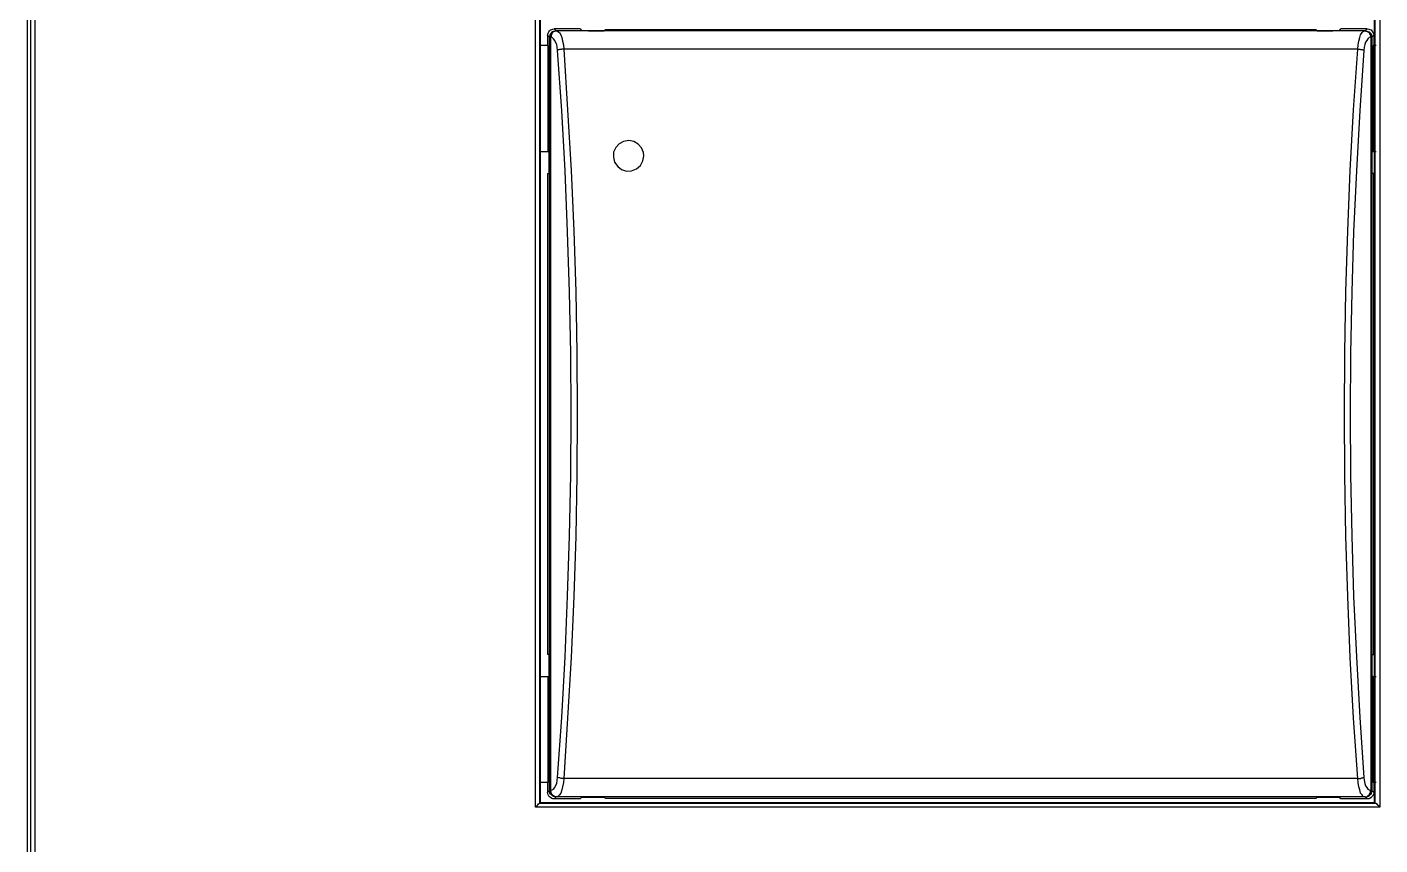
# Model space of a CAD drawing. Header units: centimetres. Extents: x -9.3 to 8.8, y -8.1 to 9.2.
# Drawn here: x -9.27 to -3.08, y -0.63 to 3.11 of the extents above; entities that cross this region are included whole.
import ezdxf

# ---------------------------------------------------------------- set-up
doc = ezdxf.new("R2010")
doc.units = ezdxf.units.CM
doc.header["$MEASUREMENT"] = 0
doc.layers.add('Camada 1', color=7, linetype='Continuous')

msp = doc.modelspace()

# ---------------------------------------------------------------- linework, layer by layer
at = {"layer": 'Camada 1', "color": 250, "lineweight": 25}
for points in [[(-9.27453, 8.93586), (-9.27453, 8.93586), (-9.27453, -2.70228), (-9.27453, -2.70228)], [(-9.25689, -2.70228), (-9.25689, -2.70228), (-9.25689, 8.93586), (-9.25689, 8.93586)], [(-9.23925, 8.93586), (-9.23925, 8.93586), (-9.23925, -2.70228), (-9.23925, -2.70228)], [(-6.94621, -0.45508), (-6.94621, -0.45508), (-6.94621, 6.68867), (-6.94621, 6.68867)], [(-6.92856, 6.67103), (-6.92856, 6.67103), (-6.92856, -0.43744), (-6.92856, -0.43744)], [(-6.92503, 6.6675), (-6.92503, 6.6675), (-6.92503, -0.43392), (-6.92503, -0.43392)], [(-3.10445, -0.43392), (-3.10445, -0.43392), (-3.10445, 6.6675), (-3.10445, 6.6675)], [(-3.10092, -0.43744), (-3.10092, -0.43744), (-3.10092, 6.67103), (-3.10092, 6.67103)], [(-3.07975, 6.68867), (-3.07975, 6.68867), (-3.07975, -0.45508), (-3.07975, -0.45508)], [(-6.86116, 3.10579), (-6.86116, 3.10579), (-6.85234, 3.09697), (-6.85234, 3.09697)], [(-6.74113, 3.10579), (-6.74113, 3.10579), (-6.86116, 3.10579), (-6.86116, 3.10579)], [(-6.74113, 3.10579), (-6.74113, 3.10579), (-6.73407, 3.09697), (-6.73407, 3.09697)], [(-6.63169, 3.09697), (-6.63169, 3.09697), (-6.62637, 3.10226), (-6.62637, 3.10226)], [(-6.62637, 3.10226), (-6.62637, 3.10226), (-3.37309, 3.10226), (-3.37309, 3.10226)], [(-3.37309, 3.10226), (-3.37309, 3.10226), (-3.36779, 3.09697), (-3.36779, 3.09697)], [(-3.26538, 3.09697), (-3.26538, 3.09697), (-3.25833, 3.10579), (-3.25833, 3.10579)], [(-3.13831, 3.10579), (-3.13831, 3.10579), (-3.25833, 3.10579), (-3.25833, 3.10579)], [(-3.14713, 3.09697), (-3.14713, 3.09697), (-3.13831, 3.10579), (-3.13831, 3.10579)], [(-6.88234, 3.06694), (-6.88234, 3.06694), (-6.89117, 3.07576), (-6.89117, 3.07576)], [(-6.89117, 3.07576), (-6.89117, 3.07576), (-6.89117, 3.02987), (-6.89117, 3.02987)], [(-6.87706, 3.06694), (-6.87706, 3.06694), (-6.88234, 3.06694), (-6.88234, 3.06694)], [(-6.88234, -0.37878), (-6.88234, -0.37878), (-6.88234, 3.06694), (-6.88234, 3.06694)], [(-6.87706, 3.06694), (-6.87706, 3.06694), (-6.87706, 3.06694), (-6.87706, 3.06694)], [(-6.87706, 3.06694), (-6.87706, 3.06694), (-6.87706, -0.37878), (-6.87706, -0.37878)], [(-6.85234, 3.09697), (-6.85234, 3.09697), (-6.85058, 3.09697), (-6.85058, 3.09697)], [(-6.85058, 3.09697), (-6.85058, 3.09697), (-6.84881, 3.09697), (-6.84881, 3.09697)], [(-3.1489, 3.09697), (-3.1489, 3.09697), (-6.84881, 3.09697), (-6.84881, 3.09697)], [(-6.70405, 3.09697), (-6.70405, 3.09697), (-6.73407, 3.09697), (-6.73407, 3.09697)], [(-6.70405, 3.09697), (-6.70405, 3.09697), (-6.63169, 3.09697), (-6.63169, 3.09697)], [(-3.36779, 3.09697), (-3.36779, 3.09697), (-3.2954, 3.09697), (-3.2954, 3.09697)], [(-3.26538, 3.09697), (-3.26538, 3.09697), (-3.2954, 3.09697), (-3.2954, 3.09697)], [(-3.1489, 3.09697), (-3.1489, 3.09697), (-3.1489, 3.09697), (-3.1489, 3.09697)], [(-3.1489, 3.09697), (-3.1489, 3.09697), (-3.14713, 3.09697), (-3.14713, 3.09697)], [(-3.12064, 3.06694), (-3.12064, 3.06694), (-3.12244, 3.06694), (-3.12244, 3.06694)], [(-3.12064, -0.37878), (-3.12064, -0.37878), (-3.12064, 3.06694), (-3.12064, 3.06694)], [(-3.11711, 3.06694), (-3.11711, 3.06694), (-3.12064, 3.06694), (-3.12064, 3.06694)], [(-3.10829, 3.07576), (-3.10829, 3.07576), (-3.11711, 3.06694), (-3.11711, 3.06694)], [(-3.11711, 3.06694), (-3.11711, 3.06694), (-3.11711, -0.37878), (-3.11711, -0.37878)], [(-3.10829, 3.07576), (-3.10829, 3.07576), (-3.10829, 3.02987), (-3.10829, 3.02987)], [(-6.88764, 3.02987), (-6.88764, 3.02987), (-6.92149, 3.02987), (-6.92149, 3.02987)], [(-6.88764, 2.54445), (-6.88764, 2.54445), (-6.88764, 3.02987), (-6.88764, 3.02987)], [(-3.18068, 3.01223), (-3.18068, 3.01223), (-6.81702, 3.01223), (-6.81702, 3.01223)], [(-3.11005, 2.54445), (-3.11005, 2.54445), (-3.11005, 3.02987), (-3.11005, 3.02987)], [(-3.09739, 3.02987), (-3.09739, 3.02987), (-3.11005, 3.02987), (-3.11005, 3.02987)], [(-6.92149, 2.54445), (-6.92149, 2.54445), (-6.88764, 2.54445), (-6.88764, 2.54445)], [(-6.88411, 2.54445), (-6.88411, 2.54445), (-6.88764, 2.54445), (-6.88764, 2.54445)], [(-6.88411, 2.44383), (-6.88411, 2.44383), (-6.88411, 2.54445), (-6.88411, 2.54445)], [(-3.11535, 2.54445), (-3.11535, 2.54445), (-3.11005, 2.54445), (-3.11005, 2.54445)], [(-3.11535, 2.44383), (-3.11535, 2.44383), (-3.11535, 2.54445), (-3.11535, 2.54445)], [(-3.11005, 2.54445), (-3.11005, 2.54445), (-3.09739, 2.54445), (-3.09739, 2.54445)], [(-6.89117, 2.44383), (-6.89117, 2.44383), (-6.89117, 0.24257), (-6.89117, 0.24257)], [(-6.89117, 2.44383), (-6.89117, 2.44383), (-6.88411, 2.44383), (-6.88411, 2.44383)], [(-3.10829, 2.44383), (-3.10829, 2.44383), (-3.11535, 2.44383), (-3.11535, 2.44383)], [(-3.10829, 0.24257), (-3.10829, 0.24257), (-3.10829, 2.44383), (-3.10829, 2.44383)], [(-6.88411, 0.24257), (-6.88411, 0.24257), (-6.89117, 0.24257), (-6.89117, 0.24257)], [(-6.88411, 0.14199), (-6.88411, 0.14199), (-6.88411, 0.24257), (-6.88411, 0.24257)], [(-3.11535, 0.24257), (-3.11535, 0.24257), (-3.10829, 0.24257), (-3.10829, 0.24257)], [(-3.11535, 0.14199), (-3.11535, 0.14199), (-3.11535, 0.24257), (-3.11535, 0.24257)], [(-6.92149, 0.14199), (-6.92149, 0.14199), (-6.88764, 0.14199), (-6.88764, 0.14199)], [(-6.88764, -0.34346), (-6.88764, -0.34346), (-6.88764, 0.14199), (-6.88764, 0.14199)], [(-6.88764, 0.14199), (-6.88764, 0.14199), (-6.88411, 0.14199), (-6.88411, 0.14199)], [(-3.11005, 0.14199), (-3.11005, 0.14199), (-3.11535, 0.14199), (-3.11535, 0.14199)], [(-3.11005, -0.34346), (-3.11005, -0.34346), (-3.11005, 0.14199), (-3.11005, 0.14199)], [(-3.11005, 0.14199), (-3.11005, 0.14199), (-3.09739, 0.14199), (-3.09739, 0.14199)], [(-6.88764, -0.34346), (-6.88764, -0.34346), (-6.92149, -0.34346), (-6.92149, -0.34346)], [(-6.89117, -0.34346), (-6.89117, -0.34346), (-6.89117, -0.3876), (-6.89117, -0.3876)], [(-3.18068, -0.32406), (-3.18068, -0.32406), (-6.81702, -0.32406), (-6.81702, -0.32406)], [(-3.09739, -0.34346), (-3.09739, -0.34346), (-3.11005, -0.34346), (-3.11005, -0.34346)], [(-3.10829, -0.34346), (-3.10829, -0.34346), (-3.10829, -0.3876), (-3.10829, -0.3876)], [(-6.89117, -0.3876), (-6.89117, -0.3876), (-6.88234, -0.37878), (-6.88234, -0.37878)], [(-6.88234, -0.37878), (-6.88234, -0.37878), (-6.87706, -0.37878), (-6.87706, -0.37878)], [(-6.87706, -0.37878), (-6.87706, -0.37878), (-6.87706, -0.37878), (-6.87706, -0.37878)], [(-6.85234, -0.40876), (-6.85234, -0.40876), (-6.86116, -0.41758), (-6.86116, -0.41758)], [(-6.74113, -0.41758), (-6.74113, -0.41758), (-6.86116, -0.41758), (-6.86116, -0.41758)], [(-6.85058, -0.40876), (-6.85058, -0.40876), (-6.85234, -0.40876), (-6.85234, -0.40876)], [(-6.84881, -0.40876), (-6.84881, -0.40876), (-6.85058, -0.40876), (-6.85058, -0.40876)], [(-3.1489, -0.40876), (-3.1489, -0.40876), (-6.84881, -0.40876), (-6.84881, -0.40876)], [(-6.73407, -0.41053), (-6.73407, -0.41053), (-6.74113, -0.41758), (-6.74113, -0.41758)], [(-6.73407, -0.41053), (-6.73407, -0.41053), (-6.70405, -0.41053), (-6.70405, -0.41053)], [(-6.70405, -0.41053), (-6.70405, -0.41053), (-6.63169, -0.41053), (-6.63169, -0.41053)], [(-6.63169, -0.41053), (-6.63169, -0.41053), (-6.62637, -0.41585), (-6.62637, -0.41585)], [(-3.37309, -0.41585), (-3.37309, -0.41585), (-6.62637, -0.41585), (-6.62637, -0.41585)], [(-3.37309, -0.41585), (-3.37309, -0.41585), (-3.36779, -0.41053), (-3.36779, -0.41053)], [(-3.36779, -0.41053), (-3.36779, -0.41053), (-3.2954, -0.41053), (-3.2954, -0.41053)], [(-3.2954, -0.41053), (-3.2954, -0.41053), (-3.26538, -0.41053), (-3.26538, -0.41053)], [(-3.25833, -0.41758), (-3.25833, -0.41758), (-3.26538, -0.41053), (-3.26538, -0.41053)], [(-3.13831, -0.41758), (-3.13831, -0.41758), (-3.25833, -0.41758), (-3.25833, -0.41758)], [(-3.1489, -0.40876), (-3.1489, -0.40876), (-3.1489, -0.40876), (-3.1489, -0.40876)], [(-3.14713, -0.40876), (-3.14713, -0.40876), (-3.1489, -0.40876), (-3.1489, -0.40876)], [(-3.13831, -0.41758), (-3.13831, -0.41758), (-3.14713, -0.40876), (-3.14713, -0.40876)], [(-3.12244, -0.37878), (-3.12244, -0.37878), (-3.12064, -0.37878), (-3.12064, -0.37878)], [(-3.12064, -0.37878), (-3.12064, -0.37878), (-3.11711, -0.37878), (-3.11711, -0.37878)], [(-3.11711, -0.37878), (-3.11711, -0.37878), (-3.10829, -0.3876), (-3.10829, -0.3876)], [(-3.07975, -0.45508), (-3.07975, -0.45508), (-6.94621, -0.45508), (-6.94621, -0.45508)], [(-6.92503, -0.43392), (-6.92503, -0.43392), (-6.92856, -0.43744), (-6.92856, -0.43744)], [(-6.92856, -0.43744), (-6.92856, -0.43744), (-3.10092, -0.43744), (-3.10092, -0.43744)], [(-6.92503, -0.43392), (-6.92503, -0.43392), (-3.10445, -0.43392), (-3.10445, -0.43392)], [(-3.10445, -0.43392), (-3.10445, -0.43392), (-3.10092, -0.43744), (-3.10092, -0.43744)]]:
    msp.add_open_spline(points, degree=3, dxfattribs=at)
for points, knots in [([(-6.89117, 3.07576), (-6.89117, 3.07576), (-6.88941, 3.08106), (-6.88941, 3.08106), (-6.88941, 3.08106), (-6.88764, 3.08638), (-6.88764, 3.08638), (-6.88764, 3.08638), (-6.88588, 3.09167), (-6.88588, 3.09167), (-6.88588, 3.09167), (-6.88234, 3.09697), (-6.88234, 3.09697), (-6.88234, 3.09697), (-6.87706, 3.10049), (-6.87706, 3.10049), (-6.87706, 3.10049), (-6.87175, 3.10226), (-6.87175, 3.10226), (-6.87175, 3.10226), (-6.86645, 3.10402), (-6.86645, 3.10402), (-6.86645, 3.10402), (-6.86116, 3.10579), (-6.86116, 3.10579)], [0, 0, 0, 0, 0.125, 0.125, 0.125, 0.25, 0.25, 0.25, 0.375, 0.375, 0.375, 0.5, 0.5, 0.5, 0.625, 0.625, 0.625, 0.75, 0.75, 0.75, 0.875, 0.875, 0.875, 1, 1, 1, 1]), ([(-3.13831, 3.10579), (-3.13831, 3.10579), (-3.13126, 3.10402), (-3.13126, 3.10402), (-3.13126, 3.10402), (-3.12593, 3.10226), (-3.12593, 3.10226), (-3.12593, 3.10226), (-3.12064, 3.10049), (-3.12064, 3.10049), (-3.12064, 3.10049), (-3.11711, 3.09697), (-3.11711, 3.09697), (-3.11711, 3.09697), (-3.11358, 3.09167), (-3.11358, 3.09167), (-3.11358, 3.09167), (-3.11005, 3.08638), (-3.11005, 3.08638), (-3.11005, 3.08638), (-3.10829, 3.08106), (-3.10829, 3.08106), (-3.10829, 3.08106), (-3.10829, 3.07576), (-3.10829, 3.07576)], [0, 0, 0, 0, 0.125, 0.125, 0.125, 0.25, 0.25, 0.25, 0.375, 0.375, 0.375, 0.5, 0.5, 0.5, 0.625, 0.625, 0.625, 0.75, 0.75, 0.75, 0.875, 0.875, 0.875, 1, 1, 1, 1]), ([(-6.85234, 3.09697), (-6.85234, 3.09697), (-6.85763, 3.0952), (-6.85763, 3.0952), (-6.85763, 3.0952), (-6.8647, 3.09344), (-6.8647, 3.09344), (-6.8647, 3.09344), (-6.86822, 3.09167), (-6.86822, 3.09167), (-6.86822, 3.09167), (-6.87352, 3.08815), (-6.87352, 3.08815), (-6.87352, 3.08815), (-6.87706, 3.08286), (-6.87706, 3.08286), (-6.87706, 3.08286), (-6.88057, 3.07753), (-6.88057, 3.07753), (-6.88057, 3.07753), (-6.88234, 3.07224), (-6.88234, 3.07224), (-6.88234, 3.07224), (-6.88234, 3.06694), (-6.88234, 3.06694)], [0, 0, 0, 0, 0.125, 0.125, 0.125, 0.25, 0.25, 0.25, 0.375, 0.375, 0.375, 0.5, 0.5, 0.5, 0.625, 0.625, 0.625, 0.75, 0.75, 0.75, 0.875, 0.875, 0.875, 1, 1, 1, 1]), ([(-6.84881, 3.09697), (-6.84881, 3.09697), (-6.8541, 3.0952), (-6.8541, 3.0952), (-6.8541, 3.0952), (-6.85939, 3.09344), (-6.85939, 3.09344), (-6.85939, 3.09344), (-6.8647, 3.09167), (-6.8647, 3.09167), (-6.8647, 3.09167), (-6.86822, 3.08815), (-6.86822, 3.08815), (-6.86822, 3.08815), (-6.87175, 3.08286), (-6.87175, 3.08286), (-6.87175, 3.08286), (-6.87528, 3.07753), (-6.87528, 3.07753), (-6.87528, 3.07753), (-6.87528, 3.07224), (-6.87528, 3.07224), (-6.87528, 3.07224), (-6.87706, 3.06694), (-6.87706, 3.06694)], [0, 0, 0, 0, 0.125, 0.125, 0.125, 0.25, 0.25, 0.25, 0.375, 0.375, 0.375, 0.5, 0.5, 0.5, 0.625, 0.625, 0.625, 0.75, 0.75, 0.75, 0.875, 0.875, 0.875, 1, 1, 1, 1]), ([(-6.85058, 3.09697), (-6.85058, 3.09697), (-6.85587, 3.0952), (-6.85587, 3.0952), (-6.85587, 3.0952), (-6.86116, 3.09344), (-6.86116, 3.09344), (-6.86116, 3.09344), (-6.86645, 3.09167), (-6.86645, 3.09167), (-6.86645, 3.09167), (-6.86998, 3.08815), (-6.86998, 3.08815), (-6.86998, 3.08815), (-6.87352, 3.08286), (-6.87352, 3.08286), (-6.87352, 3.08286), (-6.87528, 3.07753), (-6.87528, 3.07753), (-6.87528, 3.07753), (-6.87706, 3.07224), (-6.87706, 3.07224), (-6.87706, 3.07224), (-6.87706, 3.06694), (-6.87706, 3.06694)], [0, 0, 0, 0, 0.125, 0.125, 0.125, 0.25, 0.25, 0.25, 0.375, 0.375, 0.375, 0.5, 0.5, 0.5, 0.625, 0.625, 0.625, 0.75, 0.75, 0.75, 0.875, 0.875, 0.875, 1, 1, 1, 1]), ([(-6.84527, 3.00694), (-6.84527, 3.00694), (-6.84705, 3.02105), (-6.84705, 3.02105), (-6.84705, 3.02105), (-6.84881, 3.0334), (-6.84881, 3.0334), (-6.84881, 3.0334), (-6.8541, 3.04401), (-6.8541, 3.04401), (-6.8541, 3.04401), (-6.85763, 3.05283), (-6.85763, 3.05283), (-6.85763, 3.05283), (-6.8647, 3.05989), (-6.8647, 3.05989), (-6.8647, 3.05989), (-6.86998, 3.06518), (-6.86998, 3.06518), (-6.86998, 3.06518), (-6.87706, 3.06694), (-6.87706, 3.06694)], [0, 0, 0, 0, 0.1428571, 0.1428571, 0.1428571, 0.2857143, 0.2857143, 0.2857143, 0.4285714, 0.4285714, 0.4285714, 0.5714286, 0.5714286, 0.5714286, 0.7142857, 0.7142857, 0.7142857, 0.8571429, 0.8571429, 0.8571429, 1, 1, 1, 1]), ([(-6.84881, 3.09697), (-6.84881, 3.09697), (-6.84351, 3.09344), (-6.84351, 3.09344), (-6.84351, 3.09344), (-6.83645, 3.08815), (-6.83645, 3.08815), (-6.83645, 3.08815), (-6.83116, 3.07753), (-6.83116, 3.07753), (-6.83116, 3.07753), (-6.82585, 3.06518), (-6.82585, 3.06518), (-6.82585, 3.06518), (-6.82232, 3.04931), (-6.82232, 3.04931), (-6.82232, 3.04931), (-6.8188, 3.03163), (-6.8188, 3.03163), (-6.8188, 3.03163), (-6.81702, 3.01223), (-6.81702, 3.01223)], [0, 0, 0, 0, 0.1428571, 0.1428571, 0.1428571, 0.2857143, 0.2857143, 0.2857143, 0.4285714, 0.4285714, 0.4285714, 0.5714286, 0.5714286, 0.5714286, 0.7142857, 0.7142857, 0.7142857, 0.8571429, 0.8571429, 0.8571429, 1, 1, 1, 1]), ([(-3.18068, 3.01223), (-3.18068, 3.01223), (-3.17892, 3.03163), (-3.17892, 3.03163), (-3.17892, 3.03163), (-3.17715, 3.04931), (-3.17715, 3.04931), (-3.17715, 3.04931), (-3.17186, 3.06518), (-3.17186, 3.06518), (-3.17186, 3.06518), (-3.16833, 3.07753), (-3.16833, 3.07753), (-3.16833, 3.07753), (-3.16124, 3.08815), (-3.16124, 3.08815), (-3.16124, 3.08815), (-3.15595, 3.09344), (-3.15595, 3.09344), (-3.15595, 3.09344), (-3.1489, 3.09697), (-3.1489, 3.09697)], [0, 0, 0, 0, 0.1428571, 0.1428571, 0.1428571, 0.2857143, 0.2857143, 0.2857143, 0.4285714, 0.4285714, 0.4285714, 0.5714286, 0.5714286, 0.5714286, 0.7142857, 0.7142857, 0.7142857, 0.8571429, 0.8571429, 0.8571429, 1, 1, 1, 1]), ([(-3.12244, 3.06694), (-3.12244, 3.06694), (-3.12949, 3.06518), (-3.12949, 3.06518), (-3.12949, 3.06518), (-3.13478, 3.05989), (-3.13478, 3.05989), (-3.13478, 3.05989), (-3.14008, 3.05283), (-3.14008, 3.05283), (-3.14008, 3.05283), (-3.14537, 3.04401), (-3.14537, 3.04401), (-3.14537, 3.04401), (-3.1489, 3.0334), (-3.1489, 3.0334), (-3.1489, 3.0334), (-3.15242, 3.02105), (-3.15242, 3.02105), (-3.15242, 3.02105), (-3.15419, 3.00694), (-3.15419, 3.00694)], [0, 0, 0, 0, 0.1428571, 0.1428571, 0.1428571, 0.2857143, 0.2857143, 0.2857143, 0.4285714, 0.4285714, 0.4285714, 0.5714286, 0.5714286, 0.5714286, 0.7142857, 0.7142857, 0.7142857, 0.8571429, 0.8571429, 0.8571429, 1, 1, 1, 1]), ([(-3.1489, 3.09697), (-3.1489, 3.09697), (-3.1436, 3.0952), (-3.1436, 3.0952), (-3.1436, 3.0952), (-3.13831, 3.09344), (-3.13831, 3.09344), (-3.13831, 3.09344), (-3.13478, 3.09167), (-3.13478, 3.09167), (-3.13478, 3.09167), (-3.12949, 3.08815), (-3.12949, 3.08815), (-3.12949, 3.08815), (-3.12769, 3.08286), (-3.12769, 3.08286), (-3.12769, 3.08286), (-3.12417, 3.07753), (-3.12417, 3.07753), (-3.12417, 3.07753), (-3.12244, 3.07224), (-3.12244, 3.07224), (-3.12244, 3.07224), (-3.12244, 3.06694), (-3.12244, 3.06694)], [0, 0, 0, 0, 0.125, 0.125, 0.125, 0.25, 0.25, 0.25, 0.375, 0.375, 0.375, 0.5, 0.5, 0.5, 0.625, 0.625, 0.625, 0.75, 0.75, 0.75, 0.875, 0.875, 0.875, 1, 1, 1, 1]), ([(-3.1489, 3.09697), (-3.1489, 3.09697), (-3.1436, 3.0952), (-3.1436, 3.0952), (-3.1436, 3.0952), (-3.13831, 3.09344), (-3.13831, 3.09344), (-3.13831, 3.09344), (-3.13299, 3.09167), (-3.13299, 3.09167), (-3.13299, 3.09167), (-3.12949, 3.08815), (-3.12949, 3.08815), (-3.12949, 3.08815), (-3.12593, 3.08286), (-3.12593, 3.08286), (-3.12593, 3.08286), (-3.12244, 3.07753), (-3.12244, 3.07753), (-3.12244, 3.07753), (-3.12244, 3.07224), (-3.12244, 3.07224), (-3.12244, 3.07224), (-3.12064, 3.06694), (-3.12064, 3.06694)], [0, 0, 0, 0, 0.125, 0.125, 0.125, 0.25, 0.25, 0.25, 0.375, 0.375, 0.375, 0.5, 0.5, 0.5, 0.625, 0.625, 0.625, 0.75, 0.75, 0.75, 0.875, 0.875, 0.875, 1, 1, 1, 1]), ([(-3.14713, 3.09697), (-3.14713, 3.09697), (-3.14008, 3.0952), (-3.14008, 3.0952), (-3.14008, 3.0952), (-3.13478, 3.09344), (-3.13478, 3.09344), (-3.13478, 3.09344), (-3.12949, 3.09167), (-3.12949, 3.09167), (-3.12949, 3.09167), (-3.12593, 3.08815), (-3.12593, 3.08815), (-3.12593, 3.08815), (-3.12064, 3.08286), (-3.12064, 3.08286), (-3.12064, 3.08286), (-3.11887, 3.07753), (-3.11887, 3.07753), (-3.11887, 3.07753), (-3.11711, 3.07224), (-3.11711, 3.07224), (-3.11711, 3.07224), (-3.11711, 3.06694), (-3.11711, 3.06694)], [0, 0, 0, 0, 0.125, 0.125, 0.125, 0.25, 0.25, 0.25, 0.375, 0.375, 0.375, 0.5, 0.5, 0.5, 0.625, 0.625, 0.625, 0.75, 0.75, 0.75, 0.875, 0.875, 0.875, 1, 1, 1, 1]), ([(-6.81702, 3.01223), (-6.81702, 3.01223), (-6.82585, 3.01223), (-6.82585, 3.01223), (-6.82585, 3.01223), (-6.82938, 3.01047), (-6.82938, 3.01047), (-6.82938, 3.01047), (-6.83645, 3.01047), (-6.83645, 3.01047), (-6.83645, 3.01047), (-6.83998, 3.0087), (-6.83998, 3.0087), (-6.83998, 3.0087), (-6.84351, 3.0087), (-6.84351, 3.0087), (-6.84351, 3.0087), (-6.84527, 3.00694), (-6.84527, 3.00694)], [0, 0, 0, 0, 0.1666667, 0.1666667, 0.1666667, 0.3333333, 0.3333333, 0.3333333, 0.5, 0.5, 0.5, 0.6666667, 0.6666667, 0.6666667, 0.8333333, 0.8333333, 0.8333333, 1, 1, 1, 1]), ([(-6.84527, -0.32053), (-6.84527, -0.32053), (-6.82585, -0.04515), (-6.82585, -0.04515), (-6.82585, -0.04515), (-6.80996, 0.23199), (-6.80996, 0.23199), (-6.80996, 0.23199), (-6.79937, 0.50913), (-6.79937, 0.50913), (-6.79937, 0.50913), (-6.79055, 0.78627), (-6.79055, 0.78627), (-6.79055, 0.78627), (-6.78526, 1.06518), (-6.78526, 1.06518), (-6.78526, 1.06518), (-6.78349, 1.34408), (-6.78349, 1.34408), (-6.78349, 1.34408), (-6.78526, 1.62123), (-6.78526, 1.62123), (-6.78526, 1.62123), (-6.79055, 1.90013), (-6.79055, 1.90013), (-6.79055, 1.90013), (-6.79937, 2.17727), (-6.79937, 2.17727), (-6.79937, 2.17727), (-6.80996, 2.45618), (-6.80996, 2.45618), (-6.80996, 2.45618), (-6.82585, 2.73156), (-6.82585, 2.73156), (-6.82585, 2.73156), (-6.84527, 3.00694), (-6.84527, 3.00694)], [0, 0, 0, 0, 0.0833333, 0.0833333, 0.0833333, 0.1666667, 0.1666667, 0.1666667, 0.25, 0.25, 0.25, 0.3333333, 0.3333333, 0.3333333, 0.4166667, 0.4166667, 0.4166667, 0.5, 0.5, 0.5, 0.5833333, 0.5833333, 0.5833333, 0.6666667, 0.6666667, 0.6666667, 0.75, 0.75, 0.75, 0.8333333, 0.8333333, 0.8333333, 0.9166667, 0.9166667, 0.9166667, 1, 1, 1, 1]), ([(-6.81702, 3.01223), (-6.81702, 3.01223), (-6.79937, 2.73509), (-6.79937, 2.73509), (-6.79937, 2.73509), (-6.78349, 2.45794), (-6.78349, 2.45794), (-6.78349, 2.45794), (-6.77111, 2.1808), (-6.77111, 2.1808), (-6.77111, 2.1808), (-6.76229, 1.9019), (-6.76229, 1.9019), (-6.76229, 1.9019), (-6.757, 1.62299), (-6.757, 1.62299), (-6.757, 1.62299), (-6.75524, 1.34408), (-6.75524, 1.34408), (-6.75524, 1.34408), (-6.757, 1.06518), (-6.757, 1.06518), (-6.757, 1.06518), (-6.76229, 0.78451), (-6.76229, 0.78451), (-6.76229, 0.78451), (-6.77111, 0.50737), (-6.77111, 0.50737), (-6.77111, 0.50737), (-6.78349, 0.22846), (-6.78349, 0.22846), (-6.78349, 0.22846), (-6.79937, -0.04868), (-6.79937, -0.04868), (-6.79937, -0.04868), (-6.81702, -0.32406), (-6.81702, -0.32406)], [0, 0, 0, 0, 0.0833333, 0.0833333, 0.0833333, 0.1666667, 0.1666667, 0.1666667, 0.25, 0.25, 0.25, 0.3333333, 0.3333333, 0.3333333, 0.4166667, 0.4166667, 0.4166667, 0.5, 0.5, 0.5, 0.5833333, 0.5833333, 0.5833333, 0.6666667, 0.6666667, 0.6666667, 0.75, 0.75, 0.75, 0.8333333, 0.8333333, 0.8333333, 0.9166667, 0.9166667, 0.9166667, 1, 1, 1, 1]), ([(-3.18068, -0.32406), (-3.18068, -0.32406), (-3.20008, -0.04868), (-3.20008, -0.04868), (-3.20008, -0.04868), (-3.21596, 0.22846), (-3.21596, 0.22846), (-3.21596, 0.22846), (-3.22658, 0.50737), (-3.22658, 0.50737), (-3.22658, 0.50737), (-3.2354, 0.78451), (-3.2354, 0.78451), (-3.2354, 0.78451), (-3.24069, 1.06518), (-3.24069, 1.06518), (-3.24069, 1.06518), (-3.24245, 1.34408), (-3.24245, 1.34408), (-3.24245, 1.34408), (-3.24069, 1.62299), (-3.24069, 1.62299), (-3.24069, 1.62299), (-3.2354, 1.9019), (-3.2354, 1.9019), (-3.2354, 1.9019), (-3.22658, 2.1808), (-3.22658, 2.1808), (-3.22658, 2.1808), (-3.21596, 2.45794), (-3.21596, 2.45794), (-3.21596, 2.45794), (-3.20008, 2.73509), (-3.20008, 2.73509), (-3.20008, 2.73509), (-3.18068, 3.01223), (-3.18068, 3.01223)], [0, 0, 0, 0, 0.0833333, 0.0833333, 0.0833333, 0.1666667, 0.1666667, 0.1666667, 0.25, 0.25, 0.25, 0.3333333, 0.3333333, 0.3333333, 0.4166667, 0.4166667, 0.4166667, 0.5, 0.5, 0.5, 0.5833333, 0.5833333, 0.5833333, 0.6666667, 0.6666667, 0.6666667, 0.75, 0.75, 0.75, 0.8333333, 0.8333333, 0.8333333, 0.9166667, 0.9166667, 0.9166667, 1, 1, 1, 1]), ([(-3.15419, 3.00694), (-3.15419, 3.00694), (-3.17186, 2.73156), (-3.17186, 2.73156), (-3.17186, 2.73156), (-3.18774, 2.45618), (-3.18774, 2.45618), (-3.18774, 2.45618), (-3.20008, 2.17727), (-3.20008, 2.17727), (-3.20008, 2.17727), (-3.2089, 1.90013), (-3.2089, 1.90013), (-3.2089, 1.90013), (-3.21423, 1.62123), (-3.21423, 1.62123), (-3.21423, 1.62123), (-3.21596, 1.34408), (-3.21596, 1.34408), (-3.21596, 1.34408), (-3.21423, 1.06518), (-3.21423, 1.06518), (-3.21423, 1.06518), (-3.2089, 0.78627), (-3.2089, 0.78627), (-3.2089, 0.78627), (-3.20008, 0.50913), (-3.20008, 0.50913), (-3.20008, 0.50913), (-3.18774, 0.23199), (-3.18774, 0.23199), (-3.18774, 0.23199), (-3.17186, -0.04515), (-3.17186, -0.04515), (-3.17186, -0.04515), (-3.15419, -0.32053), (-3.15419, -0.32053)], [0, 0, 0, 0, 0.0833333, 0.0833333, 0.0833333, 0.1666667, 0.1666667, 0.1666667, 0.25, 0.25, 0.25, 0.3333333, 0.3333333, 0.3333333, 0.4166667, 0.4166667, 0.4166667, 0.5, 0.5, 0.5, 0.5833333, 0.5833333, 0.5833333, 0.6666667, 0.6666667, 0.6666667, 0.75, 0.75, 0.75, 0.8333333, 0.8333333, 0.8333333, 0.9166667, 0.9166667, 0.9166667, 1, 1, 1, 1]), ([(-3.18068, 3.01223), (-3.18068, 3.01223), (-3.17186, 3.01223), (-3.17186, 3.01223), (-3.17186, 3.01223), (-3.16833, 3.01047), (-3.16833, 3.01047), (-3.16833, 3.01047), (-3.16124, 3.01047), (-3.16124, 3.01047), (-3.16124, 3.01047), (-3.15771, 3.0087), (-3.15771, 3.0087), (-3.15771, 3.0087), (-3.15595, 3.0087), (-3.15595, 3.0087), (-3.15595, 3.0087), (-3.15419, 3.00694), (-3.15419, 3.00694)], [0, 0, 0, 0, 0.1666667, 0.1666667, 0.1666667, 0.3333333, 0.3333333, 0.3333333, 0.5, 0.5, 0.5, 0.6666667, 0.6666667, 0.6666667, 0.8333333, 0.8333333, 0.8333333, 1, 1, 1, 1]), ([(-6.44987, 2.52501), (-6.44987, 2.52501), (-6.45516, 2.50208), (-6.45516, 2.50208), (-6.45516, 2.50208), (-6.46575, 2.48091), (-6.46575, 2.48091), (-6.46575, 2.48091), (-6.48342, 2.465), (-6.48342, 2.465), (-6.48342, 2.465), (-6.50635, 2.45618), (-6.50635, 2.45618), (-6.50635, 2.45618), (-6.52928, 2.45442), (-6.52928, 2.45442), (-6.52928, 2.45442), (-6.55225, 2.46147), (-6.55225, 2.46147), (-6.55225, 2.46147), (-6.56992, 2.47558), (-6.56992, 2.47558), (-6.56992, 2.47558), (-6.58403, 2.49502), (-6.58403, 2.49502), (-6.58403, 2.49502), (-6.58933, 2.51795), (-6.58933, 2.51795), (-6.58933, 2.51795), (-6.58933, 2.54092), (-6.58933, 2.54092), (-6.58933, 2.54092), (-6.57874, 2.56208), (-6.57874, 2.56208), (-6.57874, 2.56208), (-6.56283, 2.57976), (-6.56283, 2.57976), (-6.56283, 2.57976), (-6.54343, 2.59034), (-6.54343, 2.59034), (-6.54343, 2.59034), (-6.5187, 2.59387), (-6.5187, 2.59387), (-6.5187, 2.59387), (-6.49577, 2.59034), (-6.49577, 2.59034), (-6.49577, 2.59034), (-6.47633, 2.57799), (-6.47633, 2.57799), (-6.47633, 2.57799), (-6.46046, 2.56032), (-6.46046, 2.56032), (-6.46046, 2.56032), (-6.4516, 2.53915), (-6.4516, 2.53915), (-6.4516, 2.53915), (-6.44987, 2.52501), (-6.44987, 2.52501)], [0, 0, 0, 0, 0.0526316, 0.0526316, 0.0526316, 0.1052632, 0.1052632, 0.1052632, 0.1578947, 0.1578947, 0.1578947, 0.2105263, 0.2105263, 0.2105263, 0.2631579, 0.2631579, 0.2631579, 0.3157895, 0.3157895, 0.3157895, 0.3684211, 0.3684211, 0.3684211, 0.4210526, 0.4210526, 0.4210526, 0.4736842, 0.4736842, 0.4736842, 0.5263158, 0.5263158, 0.5263158, 0.5789474, 0.5789474, 0.5789474, 0.6315789, 0.6315789, 0.6315789, 0.6842105, 0.6842105, 0.6842105, 0.7368421, 0.7368421, 0.7368421, 0.7894737, 0.7894737, 0.7894737, 0.8421053, 0.8421053, 0.8421053, 0.8947368, 0.8947368, 0.8947368, 0.9473684, 0.9473684, 0.9473684, 1, 1, 1, 1]), ([(-6.44987, 2.52501), (-6.44987, 2.52501), (-6.45516, 2.50208), (-6.45516, 2.50208), (-6.45516, 2.50208), (-6.46575, 2.48091), (-6.46575, 2.48091), (-6.46575, 2.48091), (-6.48342, 2.465), (-6.48342, 2.465), (-6.48342, 2.465), (-6.50635, 2.45618), (-6.50635, 2.45618), (-6.50635, 2.45618), (-6.52928, 2.45442), (-6.52928, 2.45442), (-6.52928, 2.45442), (-6.55225, 2.46147), (-6.55225, 2.46147), (-6.55225, 2.46147), (-6.56992, 2.47558), (-6.56992, 2.47558), (-6.56992, 2.47558), (-6.58403, 2.49502), (-6.58403, 2.49502), (-6.58403, 2.49502), (-6.58933, 2.51795), (-6.58933, 2.51795), (-6.58933, 2.51795), (-6.58933, 2.54092), (-6.58933, 2.54092), (-6.58933, 2.54092), (-6.57874, 2.56208), (-6.57874, 2.56208), (-6.57874, 2.56208), (-6.56283, 2.57976), (-6.56283, 2.57976), (-6.56283, 2.57976), (-6.54343, 2.59034), (-6.54343, 2.59034), (-6.54343, 2.59034), (-6.5187, 2.59387), (-6.5187, 2.59387), (-6.5187, 2.59387), (-6.49577, 2.59034), (-6.49577, 2.59034), (-6.49577, 2.59034), (-6.47633, 2.57799), (-6.47633, 2.57799), (-6.47633, 2.57799), (-6.46046, 2.56032), (-6.46046, 2.56032), (-6.46046, 2.56032), (-6.4516, 2.53915), (-6.4516, 2.53915), (-6.4516, 2.53915), (-6.44987, 2.52501), (-6.44987, 2.52501)], [0, 0, 0, 0, 0.0526316, 0.0526316, 0.0526316, 0.1052632, 0.1052632, 0.1052632, 0.1578947, 0.1578947, 0.1578947, 0.2105263, 0.2105263, 0.2105263, 0.2631579, 0.2631579, 0.2631579, 0.3157895, 0.3157895, 0.3157895, 0.3684211, 0.3684211, 0.3684211, 0.4210526, 0.4210526, 0.4210526, 0.4736842, 0.4736842, 0.4736842, 0.5263158, 0.5263158, 0.5263158, 0.5789474, 0.5789474, 0.5789474, 0.6315789, 0.6315789, 0.6315789, 0.6842105, 0.6842105, 0.6842105, 0.7368421, 0.7368421, 0.7368421, 0.7894737, 0.7894737, 0.7894737, 0.8421053, 0.8421053, 0.8421053, 0.8947368, 0.8947368, 0.8947368, 0.9473684, 0.9473684, 0.9473684, 1, 1, 1, 1]), ([(-6.87706, -0.37878), (-6.87706, -0.37878), (-6.86998, -0.37701), (-6.86998, -0.37701), (-6.86998, -0.37701), (-6.8647, -0.37349), (-6.8647, -0.37349), (-6.8647, -0.37349), (-6.85763, -0.36643), (-6.85763, -0.36643), (-6.85763, -0.36643), (-6.8541, -0.35757), (-6.8541, -0.35757), (-6.8541, -0.35757), (-6.84881, -0.34699), (-6.84881, -0.34699), (-6.84881, -0.34699), (-6.84705, -0.33288), (-6.84705, -0.33288), (-6.84705, -0.33288), (-6.84527, -0.32053), (-6.84527, -0.32053)], [0, 0, 0, 0, 0.1428571, 0.1428571, 0.1428571, 0.2857143, 0.2857143, 0.2857143, 0.4285714, 0.4285714, 0.4285714, 0.5714286, 0.5714286, 0.5714286, 0.7142857, 0.7142857, 0.7142857, 0.8571429, 0.8571429, 0.8571429, 1, 1, 1, 1]), ([(-6.81702, -0.32406), (-6.81702, -0.32406), (-6.8188, -0.34346), (-6.8188, -0.34346), (-6.8188, -0.34346), (-6.82232, -0.3629), (-6.82232, -0.3629), (-6.82232, -0.3629), (-6.82585, -0.37701), (-6.82585, -0.37701), (-6.82585, -0.37701), (-6.83116, -0.39112), (-6.83116, -0.39112), (-6.83116, -0.39112), (-6.83645, -0.39994), (-6.83645, -0.39994), (-6.83645, -0.39994), (-6.84351, -0.407), (-6.84351, -0.407), (-6.84351, -0.407), (-6.84881, -0.40876), (-6.84881, -0.40876)], [0, 0, 0, 0, 0.1428571, 0.1428571, 0.1428571, 0.2857143, 0.2857143, 0.2857143, 0.4285714, 0.4285714, 0.4285714, 0.5714286, 0.5714286, 0.5714286, 0.7142857, 0.7142857, 0.7142857, 0.8571429, 0.8571429, 0.8571429, 1, 1, 1, 1]), ([(-6.81702, -0.32406), (-6.81702, -0.32406), (-6.82938, -0.32406), (-6.82938, -0.32406), (-6.82938, -0.32406), (-6.83469, -0.3223), (-6.83469, -0.3223), (-6.83469, -0.3223), (-6.83998, -0.3223), (-6.83998, -0.3223), (-6.83998, -0.3223), (-6.84351, -0.32053), (-6.84351, -0.32053), (-6.84351, -0.32053), (-6.84527, -0.32053), (-6.84527, -0.32053)], [0, 0, 0, 0, 0.2, 0.2, 0.2, 0.4, 0.4, 0.4, 0.6, 0.6, 0.6, 0.8, 0.8, 0.8, 1, 1, 1, 1]), ([(-3.18068, -0.32406), (-3.18068, -0.32406), (-3.16833, -0.32406), (-3.16833, -0.32406), (-3.16833, -0.32406), (-3.16477, -0.3223), (-3.16477, -0.3223), (-3.16477, -0.3223), (-3.15771, -0.3223), (-3.15771, -0.3223), (-3.15771, -0.3223), (-3.15595, -0.32053), (-3.15595, -0.32053), (-3.15595, -0.32053), (-3.15419, -0.32053), (-3.15419, -0.32053)], [0, 0, 0, 0, 0.2, 0.2, 0.2, 0.4, 0.4, 0.4, 0.6, 0.6, 0.6, 0.8, 0.8, 0.8, 1, 1, 1, 1]), ([(-3.1489, -0.40876), (-3.1489, -0.40876), (-3.15595, -0.407), (-3.15595, -0.407), (-3.15595, -0.407), (-3.16124, -0.39994), (-3.16124, -0.39994), (-3.16124, -0.39994), (-3.16833, -0.39112), (-3.16833, -0.39112), (-3.16833, -0.39112), (-3.17186, -0.37701), (-3.17186, -0.37701), (-3.17186, -0.37701), (-3.17715, -0.3629), (-3.17715, -0.3629), (-3.17715, -0.3629), (-3.17892, -0.34346), (-3.17892, -0.34346), (-3.17892, -0.34346), (-3.18068, -0.32406), (-3.18068, -0.32406)], [0, 0, 0, 0, 0.1428571, 0.1428571, 0.1428571, 0.2857143, 0.2857143, 0.2857143, 0.4285714, 0.4285714, 0.4285714, 0.5714286, 0.5714286, 0.5714286, 0.7142857, 0.7142857, 0.7142857, 0.8571429, 0.8571429, 0.8571429, 1, 1, 1, 1]), ([(-3.15419, -0.32053), (-3.15419, -0.32053), (-3.15242, -0.33288), (-3.15242, -0.33288), (-3.15242, -0.33288), (-3.1489, -0.34699), (-3.1489, -0.34699), (-3.1489, -0.34699), (-3.14537, -0.35757), (-3.14537, -0.35757), (-3.14537, -0.35757), (-3.14008, -0.36643), (-3.14008, -0.36643), (-3.14008, -0.36643), (-3.13478, -0.37349), (-3.13478, -0.37349), (-3.13478, -0.37349), (-3.12949, -0.37701), (-3.12949, -0.37701), (-3.12949, -0.37701), (-3.12244, -0.37878), (-3.12244, -0.37878)], [0, 0, 0, 0, 0.1428571, 0.1428571, 0.1428571, 0.2857143, 0.2857143, 0.2857143, 0.4285714, 0.4285714, 0.4285714, 0.5714286, 0.5714286, 0.5714286, 0.7142857, 0.7142857, 0.7142857, 0.8571429, 0.8571429, 0.8571429, 1, 1, 1, 1]), ([(-6.86116, -0.41758), (-6.86116, -0.41758), (-6.86645, -0.41758), (-6.86645, -0.41758), (-6.86645, -0.41758), (-6.87175, -0.41585), (-6.87175, -0.41585), (-6.87175, -0.41585), (-6.87706, -0.41229), (-6.87706, -0.41229), (-6.87706, -0.41229), (-6.88234, -0.40876), (-6.88234, -0.40876), (-6.88234, -0.40876), (-6.88588, -0.40524), (-6.88588, -0.40524), (-6.88588, -0.40524), (-6.88764, -0.39994), (-6.88764, -0.39994), (-6.88764, -0.39994), (-6.88941, -0.39289), (-6.88941, -0.39289), (-6.88941, -0.39289), (-6.89117, -0.3876), (-6.89117, -0.3876)], [0, 0, 0, 0, 0.125, 0.125, 0.125, 0.25, 0.25, 0.25, 0.375, 0.375, 0.375, 0.5, 0.5, 0.5, 0.625, 0.625, 0.625, 0.75, 0.75, 0.75, 0.875, 0.875, 0.875, 1, 1, 1, 1]), ([(-6.85234, -0.40876), (-6.85234, -0.40876), (-6.85763, -0.40876), (-6.85763, -0.40876), (-6.85763, -0.40876), (-6.8647, -0.407), (-6.8647, -0.407), (-6.8647, -0.407), (-6.86822, -0.40347), (-6.86822, -0.40347), (-6.86822, -0.40347), (-6.87352, -0.39994), (-6.87352, -0.39994), (-6.87352, -0.39994), (-6.87706, -0.39642), (-6.87706, -0.39642), (-6.87706, -0.39642), (-6.88057, -0.39112), (-6.88057, -0.39112), (-6.88057, -0.39112), (-6.88234, -0.38583), (-6.88234, -0.38583), (-6.88234, -0.38583), (-6.88234, -0.37878), (-6.88234, -0.37878)], [0, 0, 0, 0, 0.125, 0.125, 0.125, 0.25, 0.25, 0.25, 0.375, 0.375, 0.375, 0.5, 0.5, 0.5, 0.625, 0.625, 0.625, 0.75, 0.75, 0.75, 0.875, 0.875, 0.875, 1, 1, 1, 1]), ([(-6.84881, -0.40876), (-6.84881, -0.40876), (-6.8541, -0.40876), (-6.8541, -0.40876), (-6.8541, -0.40876), (-6.85939, -0.407), (-6.85939, -0.407), (-6.85939, -0.407), (-6.8647, -0.40347), (-6.8647, -0.40347), (-6.8647, -0.40347), (-6.86822, -0.39994), (-6.86822, -0.39994), (-6.86822, -0.39994), (-6.87175, -0.39642), (-6.87175, -0.39642), (-6.87175, -0.39642), (-6.87528, -0.39112), (-6.87528, -0.39112), (-6.87528, -0.39112), (-6.87528, -0.38583), (-6.87528, -0.38583), (-6.87528, -0.38583), (-6.87706, -0.37878), (-6.87706, -0.37878)], [0, 0, 0, 0, 0.125, 0.125, 0.125, 0.25, 0.25, 0.25, 0.375, 0.375, 0.375, 0.5, 0.5, 0.5, 0.625, 0.625, 0.625, 0.75, 0.75, 0.75, 0.875, 0.875, 0.875, 1, 1, 1, 1]), ([(-6.85058, -0.40876), (-6.85058, -0.40876), (-6.85587, -0.40876), (-6.85587, -0.40876), (-6.85587, -0.40876), (-6.86116, -0.407), (-6.86116, -0.407), (-6.86116, -0.407), (-6.86645, -0.40347), (-6.86645, -0.40347), (-6.86645, -0.40347), (-6.86998, -0.39994), (-6.86998, -0.39994), (-6.86998, -0.39994), (-6.87352, -0.39642), (-6.87352, -0.39642), (-6.87352, -0.39642), (-6.87528, -0.39112), (-6.87528, -0.39112), (-6.87528, -0.39112), (-6.87706, -0.38583), (-6.87706, -0.38583), (-6.87706, -0.38583), (-6.87706, -0.37878), (-6.87706, -0.37878)], [0, 0, 0, 0, 0.125, 0.125, 0.125, 0.25, 0.25, 0.25, 0.375, 0.375, 0.375, 0.5, 0.5, 0.5, 0.625, 0.625, 0.625, 0.75, 0.75, 0.75, 0.875, 0.875, 0.875, 1, 1, 1, 1]), ([(-3.1489, -0.40876), (-3.1489, -0.40876), (-3.1436, -0.40876), (-3.1436, -0.40876), (-3.1436, -0.40876), (-3.13831, -0.407), (-3.13831, -0.407), (-3.13831, -0.407), (-3.13478, -0.40347), (-3.13478, -0.40347), (-3.13478, -0.40347), (-3.12949, -0.39994), (-3.12949, -0.39994), (-3.12949, -0.39994), (-3.12769, -0.39642), (-3.12769, -0.39642), (-3.12769, -0.39642), (-3.12417, -0.39112), (-3.12417, -0.39112), (-3.12417, -0.39112), (-3.12244, -0.38583), (-3.12244, -0.38583), (-3.12244, -0.38583), (-3.12244, -0.37878), (-3.12244, -0.37878)], [0, 0, 0, 0, 0.125, 0.125, 0.125, 0.25, 0.25, 0.25, 0.375, 0.375, 0.375, 0.5, 0.5, 0.5, 0.625, 0.625, 0.625, 0.75, 0.75, 0.75, 0.875, 0.875, 0.875, 1, 1, 1, 1]), ([(-3.1489, -0.40876), (-3.1489, -0.40876), (-3.1436, -0.40876), (-3.1436, -0.40876), (-3.1436, -0.40876), (-3.13831, -0.407), (-3.13831, -0.407), (-3.13831, -0.407), (-3.13299, -0.40347), (-3.13299, -0.40347), (-3.13299, -0.40347), (-3.12949, -0.39994), (-3.12949, -0.39994), (-3.12949, -0.39994), (-3.12593, -0.39642), (-3.12593, -0.39642), (-3.12593, -0.39642), (-3.12244, -0.39112), (-3.12244, -0.39112), (-3.12244, -0.39112), (-3.12244, -0.38583), (-3.12244, -0.38583), (-3.12244, -0.38583), (-3.12064, -0.37878), (-3.12064, -0.37878)], [0, 0, 0, 0, 0.125, 0.125, 0.125, 0.25, 0.25, 0.25, 0.375, 0.375, 0.375, 0.5, 0.5, 0.5, 0.625, 0.625, 0.625, 0.75, 0.75, 0.75, 0.875, 0.875, 0.875, 1, 1, 1, 1]), ([(-3.14713, -0.40876), (-3.14713, -0.40876), (-3.14008, -0.40876), (-3.14008, -0.40876), (-3.14008, -0.40876), (-3.13478, -0.407), (-3.13478, -0.407), (-3.13478, -0.407), (-3.12949, -0.40347), (-3.12949, -0.40347), (-3.12949, -0.40347), (-3.12593, -0.39994), (-3.12593, -0.39994), (-3.12593, -0.39994), (-3.12064, -0.39642), (-3.12064, -0.39642), (-3.12064, -0.39642), (-3.11887, -0.39112), (-3.11887, -0.39112), (-3.11887, -0.39112), (-3.11711, -0.38583), (-3.11711, -0.38583), (-3.11711, -0.38583), (-3.11711, -0.37878), (-3.11711, -0.37878)], [0, 0, 0, 0, 0.125, 0.125, 0.125, 0.25, 0.25, 0.25, 0.375, 0.375, 0.375, 0.5, 0.5, 0.5, 0.625, 0.625, 0.625, 0.75, 0.75, 0.75, 0.875, 0.875, 0.875, 1, 1, 1, 1]), ([(-3.10829, -0.3876), (-3.10829, -0.3876), (-3.10829, -0.39289), (-3.10829, -0.39289), (-3.10829, -0.39289), (-3.11005, -0.39994), (-3.11005, -0.39994), (-3.11005, -0.39994), (-3.11358, -0.40524), (-3.11358, -0.40524), (-3.11358, -0.40524), (-3.11711, -0.40876), (-3.11711, -0.40876), (-3.11711, -0.40876), (-3.12064, -0.41229), (-3.12064, -0.41229), (-3.12064, -0.41229), (-3.12593, -0.41585), (-3.12593, -0.41585), (-3.12593, -0.41585), (-3.13126, -0.41758), (-3.13126, -0.41758), (-3.13126, -0.41758), (-3.13831, -0.41758), (-3.13831, -0.41758)], [0, 0, 0, 0, 0.125, 0.125, 0.125, 0.25, 0.25, 0.25, 0.375, 0.375, 0.375, 0.5, 0.5, 0.5, 0.625, 0.625, 0.625, 0.75, 0.75, 0.75, 0.875, 0.875, 0.875, 1, 1, 1, 1]), ([(-6.94621, -0.45508), (-6.94621, -0.45508), (-6.94267, -0.45155), (-6.94267, -0.45155), (-6.94267, -0.45155), (-6.93914, -0.44803), (-6.93914, -0.44803), (-6.93914, -0.44803), (-6.93561, -0.4445), (-6.93561, -0.4445), (-6.93561, -0.4445), (-6.9321, -0.44097), (-6.9321, -0.44097), (-6.9321, -0.44097), (-6.92856, -0.43744), (-6.92856, -0.43744)], [0, 0, 0, 0, 0.2, 0.2, 0.2, 0.4, 0.4, 0.4, 0.6, 0.6, 0.6, 0.8, 0.8, 0.8, 1, 1, 1, 1]), ([(-3.10092, -0.43744), (-3.10092, -0.43744), (-3.09739, -0.43744), (-3.09739, -0.43744), (-3.09739, -0.43744), (-3.09739, -0.44097), (-3.09739, -0.44097), (-3.09739, -0.44097), (-3.09386, -0.44097), (-3.09386, -0.44097), (-3.09386, -0.44097), (-3.09033, -0.4445), (-3.09033, -0.4445), (-3.09033, -0.4445), (-3.08681, -0.44803), (-3.08681, -0.44803), (-3.08681, -0.44803), (-3.08328, -0.45155), (-3.08328, -0.45155), (-3.08328, -0.45155), (-3.07975, -0.45508), (-3.07975, -0.45508)], [0, 0, 0, 0, 0.1428571, 0.1428571, 0.1428571, 0.2857143, 0.2857143, 0.2857143, 0.4285714, 0.4285714, 0.4285714, 0.5714286, 0.5714286, 0.5714286, 0.7142857, 0.7142857, 0.7142857, 0.8571429, 0.8571429, 0.8571429, 1, 1, 1, 1])]:
    msp.add_open_spline(points, degree=3, knots=knots, dxfattribs=at)

doc.saveas('drawing.dxf')
